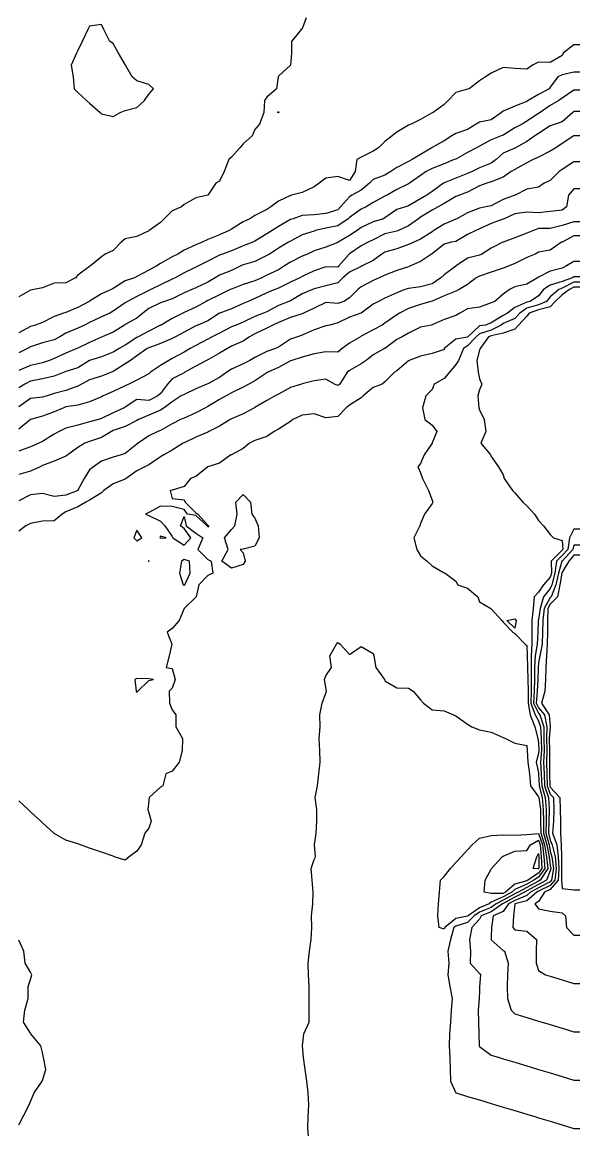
# Model space of a CAD drawing. Header units: metres. Extents: x 2681030 to 2681330, y 1246000 to 1246290.
# Drawn here: x 2681306.39 to 2681330, y 1246029.69 to 1246076.57 of the extents above; entities that cross this region are included whole.
import ezdxf

# ---------------------------------------------------------------- set-up
doc = ezdxf.new("R2010")
doc.units = ezdxf.units.M
doc.layers.add('BASIS_HOEHENLINIEN', color=8, linetype='Continuous')

msp = doc.modelspace()

# ---------------------------------------------------------------- linework, layer by layer
at = {"layer": 'BASIS_HOEHENLINIEN'}
for points in [[(2681318.41, 1246076.75, 437), (2681318.25, 1246076.285, 437), (2681318.206, 1246076.25, 437), (2681317.789, 1246075.75, 437), (2681317.8, 1246075.25, 437), (2681317.751, 1246074.75, 437), (2681317.75, 1246074.749, 437), (2681317.25, 1246074.286, 437), (2681317.224, 1246074.25, 437), (2681317.16, 1246073.75, 437), (2681316.75, 1246073.386, 437), (2681316.649, 1246073.25, 437), (2681316.621, 1246072.75, 437), (2681316.445, 1246072.25, 437), (2681316.25, 1246072.029, 437), (2681316.137, 1246071.75, 437), (2681315.75, 1246071.413, 437), (2681315.612, 1246071.25, 437), (2681315.25, 1246070.848, 437), (2681315.146, 1246070.75, 437), (2681314.939, 1246070.25, 437), (2681314.75, 1246069.831, 437), (2681314.599, 1246069.75, 437), (2681314.258, 1246069.25, 437), (2681314.25, 1246069.244, 437), (2681313.75, 1246069.126, 437), (2681313.25, 1246068.855, 437), (2681313.138, 1246068.75, 437), (2681312.75, 1246068.581, 437), (2681312.408, 1246068.25, 437), (2681312.25, 1246068.091, 437), (2681311.771, 1246067.75, 437), (2681311.75, 1246067.73, 437), (2681311.25, 1246067.491, 437), (2681310.75, 1246067.391, 437), (2681310.58, 1246067.25, 437), (2681310.25, 1246066.904, 437), (2681309.915, 1246066.75, 437), (2681309.75, 1246066.642, 437), (2681309.288, 1246066.25, 437), (2681309.25, 1246066.224, 437), (2681308.75, 1246065.857, 437), (2681308.656, 1246065.75, 437), (2681308.25, 1246065.534, 437), (2681307.75, 1246065.523, 437), (2681307.25, 1246065.32, 437), (2681306.887, 1246065.25, 437), (2681306.75, 1246065.22, 437), (2681306.25, 1246064.949, 437)], [(2681310.25, 1246072.572, 437), (2681310.541, 1246072.75, 437), (2681310.75, 1246072.829, 437), (2681311.25, 1246072.962, 437), (2681311.57, 1246073.25, 437), (2681311.75, 1246073.523, 437), (2681311.95, 1246073.75, 437), (2681311.75, 1246073.929, 437), (2681311.25, 1246074.088, 437), (2681311.047, 1246074.25, 437), (2681310.771, 1246074.75, 437), (2681310.75, 1246074.776, 437), (2681310.477, 1246075.25, 437), (2681310.25, 1246075.662, 437), (2681310.105, 1246075.75, 437), (2681309.849, 1246076.25, 437), (2681309.75, 1246076.464, 437), (2681309.25, 1246076.395, 437), (2681309.18, 1246076.25, 437), (2681308.938, 1246075.75, 437), (2681308.75, 1246075.362, 437), (2681308.696, 1246075.25, 437), (2681308.462, 1246074.75, 437), (2681308.56, 1246074.25, 437), (2681308.601, 1246073.75, 437), (2681308.75, 1246073.588, 437), (2681309.119, 1246073.25, 437), (2681309.25, 1246073.136, 437), (2681309.703, 1246072.75, 437), (2681309.75, 1246072.69, 437), (2681310.25, 1246072.572, 437)], [(2681330, 1246075.606, 436.5), (2681329.75, 1246075.606, 436.5), (2681329.291, 1246075.25, 436.5), (2681329.25, 1246075.153, 436.5), (2681328.75, 1246074.865, 436.5), (2681328.25, 1246074.87, 436.5), (2681327.991, 1246074.75, 436.5), (2681327.75, 1246074.574, 436.5), (2681327.25, 1246074.611, 436.5), (2681326.75, 1246074.652, 436.5), (2681326.25, 1246074.409, 436.5), (2681326.008, 1246074.25, 436.5), (2681325.75, 1246074.077, 436.5), (2681325.317, 1246073.75, 436.5), (2681325.25, 1246073.724, 436.5), (2681324.75, 1246073.585, 436.5), (2681324.423, 1246073.25, 436.5), (2681324.25, 1246073.086, 436.5), (2681323.796, 1246072.75, 436.5), (2681323.75, 1246072.729, 436.5), (2681323.25, 1246072.448, 436.5), (2681322.859, 1246072.25, 436.5), (2681322.75, 1246072.211, 436.5), (2681322.25, 1246071.909, 436.5), (2681322.056, 1246071.75, 436.5), (2681321.75, 1246071.521, 436.5), (2681321.479, 1246071.25, 436.5), (2681321.25, 1246071.108, 436.5), (2681320.75, 1246070.849, 436.5), (2681320.565, 1246070.75, 436.5), (2681320.493, 1246070.25, 436.5), (2681320.25, 1246069.868, 436.5), (2681319.75, 1246070.041, 436.5), (2681319.25, 1246069.962, 436.5), (2681318.962, 1246069.75, 436.5), (2681318.75, 1246069.593, 436.5), (2681318.25, 1246069.356, 436.5), (2681317.797, 1246069.25, 436.5), (2681317.75, 1246069.235, 436.5), (2681317.25, 1246068.993, 436.5), (2681316.914, 1246068.75, 436.5), (2681316.75, 1246068.633, 436.5), (2681316.25, 1246068.384, 436.5), (2681316.038, 1246068.25, 436.5), (2681315.75, 1246068.116, 436.5), (2681315.25, 1246067.803, 436.5), (2681315.158, 1246067.75, 436.5), (2681314.75, 1246067.573, 436.5), (2681314.25, 1246067.363, 436.5), (2681314.016, 1246067.25, 436.5), (2681313.75, 1246067.139, 436.5), (2681313.25, 1246066.921, 436.5), (2681312.98, 1246066.75, 436.5), (2681312.75, 1246066.636, 436.5), (2681312.25, 1246066.347, 436.5), (2681312.098, 1246066.25, 436.5), (2681311.75, 1246066.066, 436.5), (2681311.25, 1246065.797, 436.5), (2681311.147, 1246065.75, 436.5), (2681310.75, 1246065.623, 436.5), (2681310.25, 1246065.289, 436.5), (2681310.167, 1246065.25, 436.5), (2681309.75, 1246065.076, 436.5), (2681309.25, 1246064.758, 436.5), (2681309.236, 1246064.75, 436.5), (2681308.75, 1246064.495, 436.5), (2681308.25, 1246064.285, 436.5), (2681308.148, 1246064.25, 436.5), (2681307.75, 1246064.117, 436.5), (2681307.25, 1246063.861, 436.5), (2681306.953, 1246063.75, 436.5), (2681306.75, 1246063.692, 436.5), (2681306.25, 1246063.421, 436.5)], [(2681330, 1246074.451, 436), (2681329.75, 1246074.451, 436), (2681329.25, 1246074.343, 436), (2681329.066, 1246074.25, 436), (2681328.75, 1246073.811, 436), (2681328.7, 1246073.75, 436), (2681328.25, 1246073.5, 436), (2681327.813, 1246073.25, 436), (2681327.75, 1246073.205, 436), (2681327.25, 1246073.01, 436), (2681326.75, 1246072.797, 436), (2681326.683, 1246072.75, 436), (2681326.25, 1246072.44, 436), (2681325.75, 1246072.331, 436), (2681325.612, 1246072.25, 436), (2681325.25, 1246072.027, 436), (2681324.75, 1246071.857, 436), (2681324.577, 1246071.75, 436), (2681324.25, 1246071.546, 436), (2681323.75, 1246071.256, 436), (2681323.739, 1246071.25, 436), (2681323.25, 1246070.969, 436), (2681322.909, 1246070.75, 436), (2681322.75, 1246070.665, 436), (2681322.25, 1246070.409, 436), (2681322.005, 1246070.25, 436), (2681321.75, 1246070.086, 436), (2681321.25, 1246069.908, 436), (2681321.1, 1246069.75, 436), (2681320.75, 1246069.456, 436), (2681320.343, 1246069.25, 436), (2681320.25, 1246069.181, 436), (2681319.867, 1246068.75, 436), (2681319.75, 1246068.63, 436), (2681319.25, 1246068.47, 436), (2681318.75, 1246068.41, 436), (2681318.25, 1246068.387, 436), (2681317.865, 1246068.25, 436), (2681317.75, 1246068.21, 436), (2681317.25, 1246067.921, 436), (2681316.979, 1246067.75, 436), (2681316.75, 1246067.612, 436), (2681316.25, 1246067.292, 436), (2681316.159, 1246067.25, 436), (2681315.75, 1246067.098, 436), (2681315.25, 1246066.883, 436), (2681314.88, 1246066.75, 436), (2681314.75, 1246066.699, 436), (2681314.25, 1246066.446, 436), (2681313.864, 1246066.25, 436), (2681313.75, 1246066.194, 436), (2681313.25, 1246065.956, 436), (2681312.867, 1246065.75, 436), (2681312.75, 1246065.694, 436), (2681312.25, 1246065.449, 436), (2681311.843, 1246065.25, 436), (2681311.75, 1246065.215, 436), (2681311.25, 1246064.951, 436), (2681310.854, 1246064.75, 436), (2681310.75, 1246064.687, 436), (2681310.25, 1246064.329, 436), (2681310.105, 1246064.25, 436), (2681309.75, 1246064.097, 436), (2681309.25, 1246063.856, 436), (2681309.035, 1246063.75, 436), (2681308.75, 1246063.614, 436), (2681308.25, 1246063.405, 436), (2681307.993, 1246063.25, 436), (2681307.75, 1246063.124, 436), (2681307.25, 1246063, 436), (2681306.75, 1246062.822, 436), (2681306.616, 1246062.75, 436), (2681306.25, 1246062.579, 436)], [(2681330, 1246073.683, 435.5), (2681329.75, 1246073.683, 435.5), (2681329.25, 1246073.35, 435.5), (2681329.111, 1246073.25, 435.5), (2681328.75, 1246073.038, 435.5), (2681328.322, 1246072.75, 435.5), (2681328.25, 1246072.702, 435.5), (2681327.75, 1246072.377, 435.5), (2681327.564, 1246072.25, 435.5), (2681327.25, 1246072.096, 435.5), (2681326.75, 1246071.786, 435.5), (2681326.664, 1246071.75, 435.5), (2681326.25, 1246071.587, 435.5), (2681325.75, 1246071.315, 435.5), (2681325.628, 1246071.25, 435.5), (2681325.25, 1246071.046, 435.5), (2681324.75, 1246070.772, 435.5), (2681324.686, 1246070.75, 435.5), (2681324.25, 1246070.574, 435.5), (2681323.75, 1246070.379, 435.5), (2681323.494, 1246070.25, 435.5), (2681323.25, 1246070.072, 435.5), (2681322.785, 1246069.75, 435.5), (2681322.75, 1246069.728, 435.5), (2681322.25, 1246069.483, 435.5), (2681321.84, 1246069.25, 435.5), (2681321.75, 1246069.204, 435.5), (2681321.25, 1246068.938, 435.5), (2681320.951, 1246068.75, 435.5), (2681320.75, 1246068.649, 435.5), (2681320.25, 1246068.304, 435.5), (2681320.197, 1246068.25, 435.5), (2681319.75, 1246067.951, 435.5), (2681319.25, 1246067.851, 435.5), (2681318.807, 1246067.75, 435.5), (2681318.75, 1246067.728, 435.5), (2681318.25, 1246067.568, 435.5), (2681317.75, 1246067.292, 435.5), (2681317.674, 1246067.25, 435.5), (2681317.25, 1246067.003, 435.5), (2681316.861, 1246066.75, 435.5), (2681316.75, 1246066.69, 435.5), (2681316.25, 1246066.433, 435.5), (2681315.75, 1246066.301, 435.5), (2681315.646, 1246066.25, 435.5), (2681315.25, 1246066.053, 435.5), (2681314.75, 1246065.854, 435.5), (2681314.561, 1246065.75, 435.5), (2681314.25, 1246065.557, 435.5), (2681313.75, 1246065.325, 435.5), (2681313.579, 1246065.25, 435.5), (2681313.25, 1246065.112, 435.5), (2681312.75, 1246064.856, 435.5), (2681312.424, 1246064.75, 435.5), (2681312.25, 1246064.695, 435.5), (2681311.75, 1246064.45, 435.5), (2681311.504, 1246064.25, 435.5), (2681311.25, 1246064.046, 435.5), (2681310.75, 1246063.77, 435.5), (2681310.722, 1246063.75, 435.5), (2681310.25, 1246063.441, 435.5), (2681309.788, 1246063.25, 435.5), (2681309.75, 1246063.233, 435.5), (2681309.25, 1246063.004, 435.5), (2681308.75, 1246062.769, 435.5), (2681308.706, 1246062.75, 435.5), (2681308.25, 1246062.564, 435.5), (2681307.75, 1246062.338, 435.5), (2681307.549, 1246062.25, 435.5), (2681307.25, 1246062.148, 435.5), (2681306.75, 1246062.042, 435.5), (2681306.25, 1246061.83, 435.5)], [(2681330, 1246072.785, 435), (2681329.75, 1246072.785, 435), (2681329.704, 1246072.75, 435), (2681329.25, 1246072.351, 435), (2681328.949, 1246072.25, 435), (2681328.75, 1246072.174, 435), (2681328.25, 1246071.86, 435), (2681328.096, 1246071.75, 435), (2681327.75, 1246071.51, 435), (2681327.276, 1246071.25, 435), (2681327.25, 1246071.234, 435), (2681326.75, 1246071.028, 435), (2681326.452, 1246070.75, 435), (2681326.25, 1246070.6, 435), (2681325.75, 1246070.402, 435), (2681325.436, 1246070.25, 435), (2681325.25, 1246070.16, 435), (2681324.75, 1246069.959, 435), (2681324.25, 1246069.761, 435), (2681324.233, 1246069.75, 435), (2681323.75, 1246069.402, 435), (2681323.524, 1246069.25, 435), (2681323.25, 1246069.096, 435), (2681322.75, 1246068.788, 435), (2681322.627, 1246068.75, 435), (2681322.25, 1246068.642, 435), (2681321.75, 1246068.283, 435), (2681321.685, 1246068.25, 435), (2681321.25, 1246068.11, 435), (2681320.75, 1246067.88, 435), (2681320.579, 1246067.75, 435), (2681320.25, 1246067.537, 435), (2681319.767, 1246067.25, 435), (2681319.75, 1246067.236, 435), (2681319.25, 1246067.048, 435), (2681318.75, 1246066.883, 435), (2681318.472, 1246066.75, 435), (2681318.25, 1246066.667, 435), (2681317.75, 1246066.411, 435), (2681317.499, 1246066.25, 435), (2681317.25, 1246066.088, 435), (2681316.75, 1246065.86, 435), (2681316.533, 1246065.75, 435), (2681316.25, 1246065.624, 435), (2681315.75, 1246065.458, 435), (2681315.25, 1246065.273, 435), (2681315.203, 1246065.25, 435), (2681314.75, 1246065.031, 435), (2681314.25, 1246064.782, 435), (2681314.186, 1246064.75, 435), (2681313.75, 1246064.511, 435), (2681313.25, 1246064.279, 435), (2681313.189, 1246064.25, 435), (2681312.75, 1246064.023, 435), (2681312.28, 1246063.75, 435), (2681312.25, 1246063.737, 435), (2681311.75, 1246063.487, 435), (2681311.305, 1246063.25, 435), (2681311.25, 1246063.226, 435), (2681310.75, 1246062.897, 435), (2681310.507, 1246062.75, 435), (2681310.25, 1246062.595, 435), (2681309.75, 1246062.409, 435), (2681309.25, 1246062.251, 435), (2681309.248, 1246062.25, 435), (2681308.75, 1246061.942, 435), (2681308.25, 1246061.786, 435), (2681308.173, 1246061.75, 435), (2681307.75, 1246061.582, 435), (2681307.25, 1246061.47, 435), (2681306.75, 1246061.37, 435), (2681306.508, 1246061.25, 435), (2681306.25, 1246061.092, 435)], [(2681317.259, 1246072.75, 437), (2681317.25, 1246072.735, 437), (2681317.202, 1246072.75, 437), (2681317.25, 1246072.785, 437), (2681317.259, 1246072.75, 437)], [(2681330, 1246071.755, 434.5), (2681329.75, 1246071.755, 434.5), (2681329.742, 1246071.75, 434.5), (2681329.25, 1246071.438, 434.5), (2681328.977, 1246071.25, 434.5), (2681328.75, 1246071.108, 434.5), (2681328.25, 1246070.857, 434.5), (2681328.022, 1246070.75, 434.5), (2681327.75, 1246070.609, 434.5), (2681327.25, 1246070.331, 434.5), (2681327.096, 1246070.25, 434.5), (2681326.75, 1246070.012, 434.5), (2681326.25, 1246069.81, 434.5), (2681326.063, 1246069.75, 434.5), (2681325.75, 1246069.643, 434.5), (2681325.25, 1246069.377, 434.5), (2681324.908, 1246069.25, 434.5), (2681324.75, 1246069.186, 434.5), (2681324.25, 1246068.892, 434.5), (2681324.002, 1246068.75, 434.5), (2681323.75, 1246068.612, 434.5), (2681323.25, 1246068.315, 434.5), (2681323.171, 1246068.25, 434.5), (2681322.75, 1246067.945, 434.5), (2681322.317, 1246067.75, 434.5), (2681322.25, 1246067.721, 434.5), (2681321.75, 1246067.604, 434.5), (2681321.25, 1246067.358, 434.5), (2681321.046, 1246067.25, 434.5), (2681320.75, 1246067.101, 434.5), (2681320.25, 1246066.76, 434.5), (2681320.239, 1246066.75, 434.5), (2681319.802, 1246066.25, 434.5), (2681319.75, 1246066.205, 434.5), (2681319.25, 1246066.218, 434.5), (2681318.75, 1246066.045, 434.5), (2681318.25, 1246065.808, 434.5), (2681318.147, 1246065.75, 434.5), (2681317.75, 1246065.561, 434.5), (2681317.25, 1246065.313, 434.5), (2681317.09, 1246065.25, 434.5), (2681316.75, 1246065.108, 434.5), (2681316.25, 1246064.869, 434.5), (2681315.96, 1246064.75, 434.5), (2681315.75, 1246064.665, 434.5), (2681315.25, 1246064.434, 434.5), (2681314.763, 1246064.25, 434.5), (2681314.75, 1246064.245, 434.5), (2681314.25, 1246063.933, 434.5), (2681313.835, 1246063.75, 434.5), (2681313.75, 1246063.717, 434.5), (2681313.25, 1246063.449, 434.5), (2681312.888, 1246063.25, 434.5), (2681312.75, 1246063.177, 434.5), (2681312.25, 1246062.97, 434.5), (2681311.75, 1246062.78, 434.5), (2681311.682, 1246062.75, 434.5), (2681311.25, 1246062.444, 434.5), (2681310.977, 1246062.25, 434.5), (2681310.75, 1246062.102, 434.5), (2681310.25, 1246061.781, 434.5), (2681310.174, 1246061.75, 434.5), (2681309.75, 1246061.586, 434.5), (2681309.25, 1246061.427, 434.5), (2681308.91, 1246061.25, 434.5), (2681308.75, 1246061.155, 434.5), (2681308.25, 1246060.972, 434.5), (2681307.75, 1246060.846, 434.5), (2681307.46, 1246060.75, 434.5), (2681307.25, 1246060.693, 434.5), (2681306.75, 1246060.641, 434.5), (2681306.25, 1246060.281, 434.5)], [(2681330, 1246070.66, 434), (2681329.75, 1246070.66, 434), (2681329.25, 1246070.329, 434), (2681329.131, 1246070.25, 434), (2681328.75, 1246069.867, 434), (2681328.484, 1246069.75, 434), (2681328.25, 1246069.578, 434), (2681327.75, 1246069.503, 434), (2681327.256, 1246069.25, 434), (2681327.25, 1246069.248, 434), (2681326.75, 1246069.062, 434), (2681326.25, 1246068.794, 434), (2681326.027, 1246068.75, 434), (2681325.75, 1246068.691, 434), (2681325.25, 1246068.499, 434), (2681324.791, 1246068.25, 434), (2681324.75, 1246068.227, 434), (2681324.25, 1246068.018, 434), (2681323.822, 1246067.75, 434), (2681323.75, 1246067.692, 434), (2681323.25, 1246067.376, 434), (2681322.975, 1246067.25, 434), (2681322.75, 1246067.159, 434), (2681322.25, 1246066.973, 434), (2681321.75, 1246066.828, 434), (2681321.618, 1246066.75, 434), (2681321.25, 1246066.487, 434), (2681320.791, 1246066.25, 434), (2681320.75, 1246066.23, 434), (2681320.25, 1246065.986, 434), (2681319.965, 1246065.75, 434), (2681319.75, 1246065.534, 434), (2681319.25, 1246065.406, 434), (2681318.75, 1246065.275, 434), (2681318.683, 1246065.25, 434), (2681318.25, 1246065.063, 434), (2681317.75, 1246064.778, 434), (2681317.682, 1246064.75, 434), (2681317.25, 1246064.574, 434), (2681316.75, 1246064.311, 434), (2681316.61, 1246064.25, 434), (2681316.25, 1246064.105, 434), (2681315.75, 1246063.877, 434), (2681315.459, 1246063.75, 434), (2681315.25, 1246063.668, 434), (2681314.75, 1246063.408, 434), (2681314.441, 1246063.25, 434), (2681314.25, 1246063.15, 434), (2681313.75, 1246062.886, 434), (2681313.51, 1246062.75, 434), (2681313.25, 1246062.602, 434), (2681312.75, 1246062.334, 434), (2681312.606, 1246062.25, 434), (2681312.25, 1246062.031, 434), (2681311.821, 1246061.75, 434), (2681311.75, 1246061.684, 434), (2681311.25, 1246061.412, 434), (2681310.915, 1246061.25, 434), (2681310.75, 1246061.171, 434), (2681310.25, 1246060.94, 434), (2681309.829, 1246060.75, 434), (2681309.75, 1246060.714, 434), (2681309.25, 1246060.504, 434), (2681308.75, 1246060.364, 434), (2681308.25, 1246060.282, 434), (2681308.161, 1246060.25, 434), (2681307.75, 1246060.079, 434), (2681307.25, 1246059.899, 434), (2681306.752, 1246059.75, 434), (2681306.75, 1246059.749, 434), (2681306.25, 1246059.339, 434)], [(2681330, 1246069.507, 433.5), (2681329.75, 1246069.507, 433.5), (2681329.513, 1246069.25, 433.5), (2681329.43, 1246068.75, 433.5), (2681329.25, 1246068.606, 433.5), (2681328.75, 1246068.547, 433.5), (2681328.25, 1246068.5, 433.5), (2681327.75, 1246068.525, 433.5), (2681327.25, 1246068.452, 433.5), (2681326.802, 1246068.25, 433.5), (2681326.75, 1246068.223, 433.5), (2681326.25, 1246068.046, 433.5), (2681325.75, 1246067.827, 433.5), (2681325.592, 1246067.75, 433.5), (2681325.25, 1246067.575, 433.5), (2681324.75, 1246067.284, 433.5), (2681324.572, 1246067.25, 433.5), (2681324.25, 1246067.166, 433.5), (2681323.75, 1246066.762, 433.5), (2681323.726, 1246066.75, 433.5), (2681323.25, 1246066.436, 433.5), (2681322.828, 1246066.25, 433.5), (2681322.75, 1246066.219, 433.5), (2681322.25, 1246066.063, 433.5), (2681321.75, 1246065.859, 433.5), (2681321.506, 1246065.75, 433.5), (2681321.25, 1246065.637, 433.5), (2681320.75, 1246065.369, 433.5), (2681320.598, 1246065.25, 433.5), (2681320.25, 1246064.9, 433.5), (2681320.012, 1246064.75, 433.5), (2681319.75, 1246064.663, 433.5), (2681319.25, 1246064.702, 433.5), (2681318.75, 1246064.465, 433.5), (2681318.303, 1246064.25, 433.5), (2681318.25, 1246064.227, 433.5), (2681317.75, 1246064.061, 433.5), (2681317.25, 1246063.855, 433.5), (2681317.01, 1246063.75, 433.5), (2681316.75, 1246063.615, 433.5), (2681316.25, 1246063.373, 433.5), (2681316.017, 1246063.25, 433.5), (2681315.75, 1246063.065, 433.5), (2681315.25, 1246062.852, 433.5), (2681315.084, 1246062.75, 433.5), (2681314.75, 1246062.557, 433.5), (2681314.25, 1246062.279, 433.5), (2681314.203, 1246062.25, 433.5), (2681313.75, 1246062.015, 433.5), (2681313.282, 1246061.75, 433.5), (2681313.25, 1246061.725, 433.5), (2681312.75, 1246061.471, 433.5), (2681312.543, 1246061.25, 433.5), (2681312.25, 1246060.858, 433.5), (2681312.131, 1246060.75, 433.5), (2681311.75, 1246060.557, 433.5), (2681311.25, 1246060.602, 433.5), (2681310.75, 1246060.271, 433.5), (2681310.709, 1246060.25, 433.5), (2681310.25, 1246060.034, 433.5), (2681309.75, 1246059.788, 433.5), (2681309.624, 1246059.75, 433.5), (2681309.25, 1246059.65, 433.5), (2681308.75, 1246059.512, 433.5), (2681308.25, 1246059.379, 433.5), (2681307.968, 1246059.25, 433.5), (2681307.75, 1246059.124, 433.5), (2681307.25, 1246058.824, 433.5), (2681307.106, 1246058.75, 433.5), (2681306.75, 1246058.599, 433.5), (2681306.25, 1246058.406, 433.5)], [(2681330, 1246068.122, 433), (2681329.75, 1246068.122, 433), (2681329.25, 1246067.967, 433), (2681328.75, 1246067.834, 433), (2681328.25, 1246067.828, 433), (2681328.038, 1246067.75, 433), (2681327.75, 1246067.631, 433), (2681327.25, 1246067.442, 433), (2681326.75, 1246067.255, 433), (2681326.742, 1246067.25, 433), (2681326.25, 1246067.002, 433), (2681325.851, 1246066.75, 433), (2681325.75, 1246066.7, 433), (2681325.25, 1246066.572, 433), (2681324.761, 1246066.25, 433), (2681324.75, 1246066.244, 433), (2681324.25, 1246065.878, 433), (2681324.109, 1246065.75, 433), (2681323.75, 1246065.495, 433), (2681323.25, 1246065.372, 433), (2681322.75, 1246065.301, 433), (2681322.599, 1246065.25, 433), (2681322.25, 1246065.114, 433), (2681321.75, 1246064.887, 433), (2681321.475, 1246064.75, 433), (2681321.25, 1246064.626, 433), (2681320.75, 1246064.256, 433), (2681320.731, 1246064.25, 433), (2681320.25, 1246064.086, 433), (2681319.75, 1246063.839, 433), (2681319.418, 1246063.75, 433), (2681319.25, 1246063.71, 433), (2681318.75, 1246063.544, 433), (2681318.25, 1246063.316, 433), (2681318.056, 1246063.25, 433), (2681317.75, 1246063.144, 433), (2681317.25, 1246062.815, 433), (2681317.119, 1246062.75, 433), (2681316.75, 1246062.634, 433), (2681316.25, 1246062.376, 433), (2681316.027, 1246062.25, 433), (2681315.75, 1246062.103, 433), (2681315.25, 1246061.888, 433), (2681315.061, 1246061.75, 433), (2681314.75, 1246061.526, 433), (2681314.25, 1246061.266, 433), (2681314.216, 1246061.25, 433), (2681313.75, 1246061.045, 433), (2681313.25, 1246060.814, 433), (2681313.119, 1246060.75, 433), (2681312.75, 1246060.501, 433), (2681312.412, 1246060.25, 433), (2681312.25, 1246060.151, 433), (2681311.75, 1246059.93, 433), (2681311.32, 1246059.75, 433), (2681311.25, 1246059.716, 433), (2681310.75, 1246059.459, 433), (2681310.25, 1246059.286, 433), (2681310.175, 1246059.25, 433), (2681309.75, 1246058.987, 433), (2681309.25, 1246058.822, 433), (2681309.045, 1246058.75, 433), (2681308.75, 1246058.568, 433), (2681308.332, 1246058.25, 433), (2681308.25, 1246058.193, 433), (2681307.75, 1246057.981, 433), (2681307.25, 1246057.798, 433), (2681307.154, 1246057.75, 433), (2681306.75, 1246057.564, 433), (2681306.25, 1246057.426, 433)], [(2681330, 1246067.531, 432.5), (2681329.75, 1246067.531, 432.5), (2681329.25, 1246067.262, 432.5), (2681329.227, 1246067.25, 432.5), (2681328.75, 1246066.913, 432.5), (2681328.25, 1246066.83, 432.5), (2681328.105, 1246066.75, 432.5), (2681327.75, 1246066.605, 432.5), (2681327.25, 1246066.358, 432.5), (2681327.007, 1246066.25, 432.5), (2681326.75, 1246066.154, 432.5), (2681326.25, 1246065.983, 432.5), (2681325.75, 1246065.821, 432.5), (2681325.616, 1246065.75, 432.5), (2681325.25, 1246065.47, 432.5), (2681324.897, 1246065.25, 432.5), (2681324.75, 1246065.179, 432.5), (2681324.25, 1246064.984, 432.5), (2681323.75, 1246064.764, 432.5), (2681323.697, 1246064.75, 432.5), (2681323.25, 1246064.611, 432.5), (2681322.75, 1246064.444, 432.5), (2681322.365, 1246064.25, 432.5), (2681322.25, 1246064.179, 432.5), (2681321.75, 1246063.822, 432.5), (2681321.631, 1246063.75, 432.5), (2681321.25, 1246063.547, 432.5), (2681320.75, 1246063.279, 432.5), (2681320.714, 1246063.25, 432.5), (2681320.25, 1246062.986, 432.5), (2681319.935, 1246062.75, 432.5), (2681319.75, 1246062.6, 432.5), (2681319.25, 1246062.613, 432.5), (2681318.75, 1246062.531, 432.5), (2681318.25, 1246062.391, 432.5), (2681317.815, 1246062.25, 432.5), (2681317.75, 1246062.228, 432.5), (2681317.25, 1246061.955, 432.5), (2681316.791, 1246061.75, 432.5), (2681316.75, 1246061.721, 432.5), (2681316.25, 1246061.386, 432.5), (2681315.99, 1246061.25, 432.5), (2681315.75, 1246061.116, 432.5), (2681315.25, 1246060.873, 432.5), (2681315.036, 1246060.75, 432.5), (2681314.75, 1246060.6, 432.5), (2681314.25, 1246060.303, 432.5), (2681314.154, 1246060.25, 432.5), (2681313.75, 1246060.039, 432.5), (2681313.25, 1246059.814, 432.5), (2681313.103, 1246059.75, 432.5), (2681312.75, 1246059.571, 432.5), (2681312.25, 1246059.292, 432.5), (2681312.144, 1246059.25, 432.5), (2681311.75, 1246059.058, 432.5), (2681311.307, 1246058.75, 432.5), (2681311.25, 1246058.711, 432.5), (2681310.75, 1246058.316, 432.5), (2681310.584, 1246058.25, 432.5), (2681310.25, 1246058.151, 432.5), (2681309.75, 1246057.988, 432.5), (2681309.417, 1246057.75, 432.5), (2681309.25, 1246057.619, 432.5), (2681309.026, 1246057.25, 432.5), (2681308.75, 1246056.756, 432.5), (2681308.745, 1246056.75, 432.5), (2681308.25, 1246056.55, 432.5), (2681307.75, 1246056.497, 432.5), (2681307.25, 1246056.624, 432.5), (2681306.75, 1246056.569, 432.5), (2681306.25, 1246056.315, 432.5)], [(2681330, 1246066.434, 432), (2681329.75, 1246066.434, 432), (2681329.436, 1246066.25, 432), (2681329.25, 1246066.155, 432), (2681328.75, 1246066.026, 432), (2681328.25, 1246065.777, 432), (2681328.202, 1246065.75, 432), (2681327.75, 1246065.477, 432), (2681327.25, 1246065.359, 432), (2681327.018, 1246065.25, 432), (2681326.75, 1246065.062, 432), (2681326.398, 1246064.75, 432), (2681326.25, 1246064.683, 432), (2681325.75, 1246064.507, 432), (2681325.25, 1246064.44, 432), (2681324.924, 1246064.25, 432), (2681324.75, 1246064.148, 432), (2681324.25, 1246063.982, 432), (2681323.75, 1246063.756, 432), (2681323.717, 1246063.75, 432), (2681323.25, 1246063.66, 432), (2681322.75, 1246063.405, 432), (2681322.479, 1246063.25, 432), (2681322.25, 1246063.132, 432), (2681321.75, 1246062.762, 432), (2681321.726, 1246062.75, 432), (2681321.25, 1246062.481, 432), (2681320.952, 1246062.25, 432), (2681320.75, 1246062.105, 432), (2681320.25, 1246061.829, 432), (2681320.146, 1246061.75, 432), (2681319.841, 1246061.25, 432), (2681319.75, 1246061.191, 432), (2681319.615, 1246061.25, 432), (2681319.25, 1246061.465, 432), (2681318.75, 1246061.382, 432), (2681318.25, 1246061.258, 432), (2681318.224, 1246061.25, 432), (2681317.75, 1246061.103, 432), (2681317.25, 1246060.829, 432), (2681317.108, 1246060.75, 432), (2681316.75, 1246060.556, 432), (2681316.25, 1246060.264, 432), (2681316.225, 1246060.25, 432), (2681315.75, 1246059.987, 432), (2681315.25, 1246059.781, 432), (2681315.195, 1246059.75, 432), (2681314.75, 1246059.464, 432), (2681314.301, 1246059.25, 432), (2681314.25, 1246059.222, 432), (2681313.75, 1246059.006, 432), (2681313.25, 1246058.768, 432), (2681313.215, 1246058.75, 432), (2681312.75, 1246058.454, 432), (2681312.393, 1246058.25, 432), (2681312.25, 1246058.167, 432), (2681311.75, 1246057.828, 432), (2681311.588, 1246057.75, 432), (2681311.25, 1246057.584, 432), (2681310.791, 1246057.25, 432), (2681310.75, 1246057.226, 432), (2681310.25, 1246057.025, 432), (2681309.849, 1246056.75, 432), (2681309.75, 1246056.648, 432), (2681309.25, 1246056.338, 432), (2681309.085, 1246056.25, 432), (2681308.75, 1246056.06, 432), (2681308.25, 1246055.842, 432), (2681308.085, 1246055.75, 432), (2681307.75, 1246055.458, 432), (2681307.25, 1246055.452, 432), (2681306.75, 1246055.348, 432), (2681306.551, 1246055.25, 432), (2681306.25, 1246055.02, 432)], [(2681330, 1246065.792, 431.5), (2681329.75, 1246065.792, 431.5), (2681329.69, 1246065.75, 431.5), (2681329.25, 1246065.594, 431.5), (2681328.75, 1246065.44, 431.5), (2681328.464, 1246065.25, 431.5), (2681328.25, 1246064.989, 431.5), (2681327.903, 1246064.75, 431.5), (2681327.75, 1246064.714, 431.5), (2681327.25, 1246064.494, 431.5), (2681326.943, 1246064.25, 431.5), (2681326.75, 1246064.158, 431.5), (2681326.25, 1246063.84, 431.5), (2681326.005, 1246063.75, 431.5), (2681325.75, 1246063.716, 431.5), (2681325.263, 1246063.25, 431.5), (2681325.25, 1246063.236, 431.5), (2681324.75, 1246063.158, 431.5), (2681324.263, 1246062.75, 431.5), (2681324.25, 1246062.717, 431.5), (2681323.75, 1246062.544, 431.5), (2681323.25, 1246062.431, 431.5), (2681322.777, 1246062.25, 431.5), (2681322.75, 1246062.234, 431.5), (2681322.25, 1246061.808, 431.5), (2681322.15, 1246061.75, 431.5), (2681321.75, 1246061.345, 431.5), (2681321.632, 1246061.25, 431.5), (2681321.25, 1246061.104, 431.5), (2681320.825, 1246060.75, 431.5), (2681320.75, 1246060.674, 431.5), (2681320.25, 1246060.352, 431.5), (2681320.107, 1246060.25, 431.5), (2681319.75, 1246059.884, 431.5), (2681319.25, 1246059.825, 431.5), (2681318.75, 1246059.997, 431.5), (2681318.25, 1246059.937, 431.5), (2681317.855, 1246059.75, 431.5), (2681317.75, 1246059.667, 431.5), (2681317.25, 1246059.342, 431.5), (2681317.06, 1246059.25, 431.5), (2681316.75, 1246059.028, 431.5), (2681316.25, 1246058.858, 431.5), (2681316.022, 1246058.75, 431.5), (2681315.75, 1246058.518, 431.5), (2681315.25, 1246058.263, 431.5), (2681315.231, 1246058.25, 431.5), (2681314.75, 1246057.908, 431.5), (2681314.25, 1246057.751, 431.5), (2681314.249, 1246057.75, 431.5), (2681313.75, 1246057.338, 431.5), (2681313.518, 1246057.25, 431.5), (2681313.25, 1246056.912, 431.5), (2681312.75, 1246056.764, 431.5), (2681312.659, 1246056.75, 431.5), (2681312.75, 1246056.411, 431.5), (2681313.25, 1246056.351, 431.5), (2681313.288, 1246056.25, 431.5), (2681313.75, 1246055.803, 431.5), (2681313.831, 1246055.75, 431.5), (2681314.25, 1246055.285, 431.5), (2681314.3, 1246055.25, 431.5), (2681314.25, 1246055.196, 431.5), (2681314.225, 1246055.25, 431.5), (2681313.75, 1246055.69, 431.5), (2681313.394, 1246055.75, 431.5), (2681313.25, 1246055.937, 431.5), (2681312.75, 1246056.075, 431.5), (2681312.25, 1246056.085, 431.5), (2681311.75, 1246055.82, 431.5), (2681311.622, 1246055.75, 431.5), (2681311.75, 1246055.687, 431.5), (2681312.25, 1246055.454, 431.5), (2681312.435, 1246055.25, 431.5), (2681312.75, 1246054.796, 431.5), (2681312.778, 1246054.75, 431.5), (2681313.25, 1246054.44, 431.5), (2681313.533, 1246054.75, 431.5), (2681313.25, 1246055.144, 431.5), (2681313.09, 1246055.25, 431.5), (2681313.25, 1246055.652, 431.5), (2681313.342, 1246055.25, 431.5), (2681313.75, 1246054.945, 431.5), (2681314.045, 1246054.75, 431.5), (2681313.828, 1246054.25, 431.5), (2681314.25, 1246053.83, 431.5), (2681314.396, 1246053.75, 431.5), (2681314.463, 1246053.25, 431.5), (2681314.25, 1246053.144, 431.5), (2681313.877, 1246052.75, 431.5), (2681313.761, 1246052.25, 431.5), (2681313.75, 1246052.237, 431.5), (2681313.25, 1246051.75, 431.5), (2681313.25, 1246051.75, 431.5), (2681313.044, 1246051.25, 431.5), (2681312.75, 1246050.906, 431.5), (2681312.534, 1246050.75, 431.5), (2681312.733, 1246050.25, 431.5), (2681312.618, 1246049.75, 431.5), (2681312.49, 1246049.25, 431.5), (2681312.75, 1246049.207, 431.5), (2681312.876, 1246048.75, 431.5), (2681312.75, 1246048.387, 431.5), (2681312.623, 1246048.25, 431.5), (2681312.627, 1246047.75, 431.5), (2681312.75, 1246047.463, 431.5), (2681312.895, 1246047.25, 431.5), (2681312.896, 1246046.75, 431.5), (2681313.179, 1246046.25, 431.5), (2681313.167, 1246045.75, 431.5), (2681313.045, 1246045.25, 431.5), (2681312.75, 1246044.87, 431.5), (2681312.472, 1246044.75, 431.5), (2681312.354, 1246044.25, 431.5), (2681312.25, 1246044.189, 431.5), (2681311.77, 1246043.75, 431.5), (2681311.75, 1246043.628, 431.5), (2681311.718, 1246043.25, 431.5), (2681311.75, 1246043.109, 431.5), (2681311.854, 1246042.75, 431.5), (2681311.75, 1246042.463, 431.5), (2681311.587, 1246042.25, 431.5), (2681311.427, 1246041.75, 431.5), (2681311.25, 1246041.478, 431.5), (2681310.927, 1246041.25, 431.5), (2681310.75, 1246041.097, 431.5), (2681310.309, 1246041.25, 431.5), (2681310.25, 1246041.271, 431.5), (2681309.75, 1246041.443, 431.5), (2681309.25, 1246041.615, 431.5), (2681308.859, 1246041.75, 431.5), (2681308.75, 1246041.788, 431.5), (2681308.25, 1246041.953, 431.5), (2681307.75, 1246042.231, 431.5), (2681307.731, 1246042.25, 431.5), (2681307.25, 1246042.689, 431.5), (2681307.187, 1246042.75, 431.5), (2681306.75, 1246043.151, 431.5), (2681306.642, 1246043.25, 431.5), (2681306.25, 1246043.609, 431.5)], [(2681330, 1246065.559, 431), (2681329.75, 1246065.559, 431), (2681329.25, 1246065.312, 431), (2681329.105, 1246065.25, 431), (2681328.75, 1246064.944, 431), (2681328.584, 1246064.75, 431), (2681328.25, 1246064.604, 431), (2681327.75, 1246064.459, 431), (2681327.458, 1246064.25, 431), (2681327.25, 1246064.031, 431), (2681326.75, 1246063.807, 431), (2681326.674, 1246063.75, 431), (2681326.25, 1246063.534, 431), (2681325.75, 1246063.38, 431), (2681325.614, 1246063.25, 431), (2681325.25, 1246062.875, 431), (2681325.072, 1246062.75, 431), (2681324.867, 1246062.25, 431), (2681324.75, 1246062.073, 431), (2681324.477, 1246061.75, 431), (2681324.25, 1246061.491, 431), (2681323.839, 1246061.25, 431), (2681323.75, 1246061.027, 431), (2681323.484, 1246060.75, 431), (2681323.333, 1246060.25, 431), (2681323.432, 1246059.75, 431), (2681323.75, 1246059.508, 431), (2681323.943, 1246059.25, 431), (2681323.75, 1246058.766, 431), (2681323.742, 1246058.75, 431), (2681323.405, 1246058.25, 431), (2681323.25, 1246057.889, 431), (2681323.137, 1246057.75, 431), (2681323.25, 1246057.496, 431), (2681323.346, 1246057.25, 431), (2681323.594, 1246056.75, 431), (2681323.75, 1246056.344, 431), (2681323.772, 1246056.25, 431), (2681323.75, 1246056.19, 431), (2681323.421, 1246055.75, 431), (2681323.25, 1246055.343, 431), (2681323.228, 1246055.25, 431), (2681322.974, 1246054.75, 431), (2681323.098, 1246054.25, 431), (2681323.25, 1246053.976, 431), (2681323.544, 1246053.75, 431), (2681323.75, 1246053.559, 431), (2681324.25, 1246053.261, 431), (2681324.303, 1246053.25, 431), (2681324.75, 1246052.91, 431), (2681324.837, 1246052.75, 431), (2681325.25, 1246052.609, 431), (2681325.678, 1246052.25, 431), (2681325.75, 1246052.03, 431), (2681326.229, 1246051.75, 431), (2681326.25, 1246051.743, 431), (2681326.699, 1246051.25, 431), (2681326.75, 1246051.17, 431), (2681327.164, 1246050.75, 431), (2681327.25, 1246050.69, 431), (2681327.68, 1246050.25, 431), (2681327.75, 1246050.185, 431), (2681327.767, 1246049.75, 431), (2681327.784, 1246049.25, 431), (2681327.792, 1246048.75, 431), (2681327.806, 1246048.25, 431), (2681327.811, 1246047.75, 431), (2681327.891, 1246047.25, 431), (2681328.098, 1246046.75, 431), (2681328.216, 1246046.25, 431), (2681328.25, 1246046.047, 431), (2681328.261, 1246045.75, 431), (2681328.25, 1246045.61, 431), (2681328.158, 1246045.25, 431), (2681328.25, 1246044.805, 431), (2681328.254, 1246044.75, 431), (2681328.273, 1246044.25, 431), (2681328.398, 1246043.75, 431), (2681328.451, 1246043.25, 431), (2681328.455, 1246042.75, 431), (2681328.458, 1246042.25, 431), (2681328.603, 1246041.75, 431), (2681328.695, 1246041.25, 431), (2681328.75, 1246040.874, 431), (2681328.769, 1246040.75, 431), (2681328.75, 1246040.647, 431), (2681328.583, 1246040.25, 431), (2681328.25, 1246040.071, 431), (2681327.75, 1246039.802, 431), (2681327.653, 1246039.75, 431), (2681327.25, 1246039.533, 431), (2681326.75, 1246039.264, 431), (2681326.724, 1246039.25, 431), (2681326.25, 1246038.915, 431), (2681325.829, 1246038.75, 431), (2681325.75, 1246038.6, 431), (2681325.435, 1246038.25, 431), (2681325.326, 1246037.75, 431), (2681325.369, 1246037.25, 431), (2681325.357, 1246036.75, 431), (2681325.75, 1246036.305, 431), (2681325.798, 1246036.25, 431), (2681325.759, 1246035.75, 431), (2681325.75, 1246035.591, 431), (2681325.732, 1246035.25, 431), (2681325.696, 1246034.75, 431), (2681325.706, 1246034.25, 431), (2681325.723, 1246033.75, 431), (2681325.741, 1246033.25, 431), (2681325.75, 1246033.222, 431), (2681326.25, 1246032.85, 431), (2681326.583, 1246032.75, 431), (2681326.75, 1246032.7, 431), (2681327.25, 1246032.549, 431), (2681327.75, 1246032.399, 431), (2681328.246, 1246032.25, 431), (2681328.25, 1246032.249, 431), (2681328.75, 1246032.098, 431), (2681329.25, 1246031.948, 431), (2681329.75, 1246031.798, 431), (2681330, 1246031.798, 431)], [(2681330, 1246065.353, 430.5), (2681329.75, 1246065.353, 430.5), (2681329.555, 1246065.25, 430.5), (2681329.25, 1246065.021, 430.5), (2681328.958, 1246064.75, 430.5), (2681328.75, 1246064.519, 430.5), (2681328.25, 1246064.39, 430.5), (2681327.857, 1246064.25, 430.5), (2681327.75, 1246064.128, 430.5), (2681327.404, 1246063.75, 430.5), (2681327.25, 1246063.572, 430.5), (2681326.75, 1246063.411, 430.5), (2681326.25, 1246063.295, 430.5), (2681326.133, 1246063.25, 430.5), (2681325.784, 1246062.75, 430.5), (2681325.75, 1246062.69, 430.5), (2681325.638, 1246062.25, 430.5), (2681325.695, 1246061.75, 430.5), (2681325.75, 1246061.468, 430.5), (2681325.856, 1246061.25, 430.5), (2681325.75, 1246061.004, 430.5), (2681325.678, 1246060.75, 430.5), (2681325.718, 1246060.25, 430.5), (2681325.75, 1246060.156, 430.5), (2681325.947, 1246059.75, 430.5), (2681326.014, 1246059.25, 430.5), (2681325.811, 1246058.75, 430.5), (2681326.225, 1246058.25, 430.5), (2681326.25, 1246058.186, 430.5), (2681326.563, 1246057.75, 430.5), (2681326.75, 1246057.411, 430.5), (2681326.792, 1246057.25, 430.5), (2681327.155, 1246056.75, 430.5), (2681327.25, 1246056.649, 430.5), (2681327.583, 1246056.25, 430.5), (2681327.75, 1246056.099, 430.5), (2681328.082, 1246055.75, 430.5), (2681328.25, 1246055.481, 430.5), (2681328.466, 1246055.25, 430.5), (2681328.75, 1246054.881, 430.5), (2681328.889, 1246054.75, 430.5), (2681329.25, 1246054.632, 430.5), (2681329.275, 1246054.25, 430.5), (2681329.25, 1246054.223, 430.5), (2681328.784, 1246053.75, 430.5), (2681328.798, 1246053.25, 430.5), (2681328.75, 1246053.081, 430.5), (2681328.468, 1246052.75, 430.5), (2681328.25, 1246052.448, 430.5), (2681328.072, 1246052.25, 430.5), (2681328.031, 1246051.75, 430.5), (2681327.968, 1246051.25, 430.5), (2681327.972, 1246050.75, 430.5), (2681327.972, 1246050.25, 430.5), (2681327.938, 1246049.75, 430.5), (2681327.933, 1246049.25, 430.5), (2681327.934, 1246048.75, 430.5), (2681327.936, 1246048.25, 430.5), (2681327.926, 1246047.75, 430.5), (2681328.105, 1246047.25, 430.5), (2681328.25, 1246046.997, 430.5), (2681328.339, 1246046.75, 430.5), (2681328.357, 1246046.25, 430.5), (2681328.374, 1246045.75, 430.5), (2681328.341, 1246045.25, 430.5), (2681328.369, 1246044.75, 430.5), (2681328.387, 1246044.25, 430.5), (2681328.538, 1246043.75, 430.5), (2681328.574, 1246043.25, 430.5), (2681328.572, 1246042.75, 430.5), (2681328.566, 1246042.25, 430.5), (2681328.698, 1246041.75, 430.5), (2681328.75, 1246041.487, 430.5), (2681328.817, 1246041.25, 430.5), (2681328.884, 1246040.75, 430.5), (2681328.801, 1246040.25, 430.5), (2681328.75, 1246040.191, 430.5), (2681328.25, 1246039.93, 430.5), (2681327.915, 1246039.75, 430.5), (2681327.75, 1246039.609, 430.5), (2681327.25, 1246039.392, 430.5), (2681326.986, 1246039.25, 430.5), (2681326.75, 1246038.929, 430.5), (2681326.338, 1246038.75, 430.5), (2681326.257, 1246038.25, 430.5), (2681326.25, 1246037.86, 430.5), (2681326.248, 1246037.75, 430.5), (2681326.25, 1246037.736, 430.5), (2681326.75, 1246037.274, 430.5), (2681326.807, 1246037.25, 430.5), (2681326.972, 1246036.75, 430.5), (2681326.939, 1246036.25, 430.5), (2681326.922, 1246035.75, 430.5), (2681326.939, 1246035.25, 430.5), (2681327.091, 1246034.75, 430.5), (2681327.25, 1246034.595, 430.5), (2681327.75, 1246034.445, 430.5), (2681328.25, 1246034.295, 430.5), (2681328.398, 1246034.25, 430.5), (2681328.75, 1246034.144, 430.5), (2681329.25, 1246033.994, 430.5), (2681329.75, 1246033.843, 430.5), (2681330, 1246033.843, 430.5)], [(2681315.836, 1246053.75, 431.5), (2681315.75, 1246053.619, 431.5), (2681315.25, 1246053.46, 431.5), (2681314.842, 1246053.75, 431.5), (2681315.113, 1246054.25, 431.5), (2681314.961, 1246054.75, 431.5), (2681315.25, 1246055.094, 431.5), (2681315.396, 1246055.25, 431.5), (2681315.493, 1246055.75, 431.5), (2681315.432, 1246056.25, 431.5), (2681315.75, 1246056.574, 431.5), (2681316.064, 1246056.25, 431.5), (2681316.109, 1246055.75, 431.5), (2681316.25, 1246055.575, 431.5), (2681316.391, 1246055.25, 431.5), (2681316.432, 1246054.75, 431.5), (2681316.25, 1246054.388, 431.5), (2681315.75, 1246054.263, 431.5), (2681315.618, 1246054.25, 431.5), (2681315.75, 1246054.11, 431.5), (2681315.836, 1246053.75, 431.5)], [(2681311.25, 1246054.61, 431.5), (2681311.463, 1246054.75, 431.5), (2681311.25, 1246055.062, 431.5), (2681311.115, 1246054.75, 431.5), (2681311.25, 1246054.61, 431.5)], [(2681312.25, 1246054.732, 431.5), (2681312.49, 1246054.75, 431.5), (2681312.25, 1246054.819, 431.5), (2681312.218, 1246054.75, 431.5), (2681312.25, 1246054.732, 431.5)], [(2681330, 1246055.107, 430), (2681329.75, 1246055.107, 430), (2681329.564, 1246054.75, 430), (2681329.486, 1246054.25, 430), (2681329.25, 1246053.992, 430), (2681329.012, 1246053.75, 430), (2681328.944, 1246053.25, 430), (2681328.811, 1246052.75, 430), (2681328.75, 1246052.605, 430), (2681328.467, 1246052.25, 430), (2681328.322, 1246051.75, 430), (2681328.25, 1246051.283, 430), (2681328.241, 1246051.25, 430), (2681328.215, 1246050.75, 430), (2681328.198, 1246050.25, 430), (2681328.109, 1246049.75, 430), (2681328.083, 1246049.25, 430), (2681328.076, 1246048.75, 430), (2681328.066, 1246048.25, 430), (2681328.04, 1246047.75, 430), (2681328.25, 1246047.325, 430), (2681328.313, 1246047.25, 430), (2681328.474, 1246046.75, 430), (2681328.472, 1246046.25, 430), (2681328.486, 1246045.75, 430), (2681328.464, 1246045.25, 430), (2681328.485, 1246044.75, 430), (2681328.5, 1246044.25, 430), (2681328.677, 1246043.75, 430), (2681328.696, 1246043.25, 430), (2681328.689, 1246042.75, 430), (2681328.675, 1246042.25, 430), (2681328.75, 1246041.946, 430), (2681328.834, 1246041.75, 430), (2681328.953, 1246041.25, 430), (2681328.999, 1246040.75, 430), (2681328.942, 1246040.25, 430), (2681328.75, 1246040.029, 430), (2681328.25, 1246039.789, 430), (2681328.177, 1246039.75, 430), (2681327.75, 1246039.386, 430), (2681327.25, 1246039.251, 430), (2681327.247, 1246039.25, 430), (2681327.19, 1246038.75, 430), (2681327.158, 1246038.25, 430), (2681327.25, 1246038.151, 430), (2681327.75, 1246038.104, 430), (2681328.172, 1246037.75, 430), (2681328.147, 1246037.25, 430), (2681328.155, 1246036.75, 430), (2681328.25, 1246036.435, 430), (2681328.55, 1246036.25, 430), (2681328.75, 1246036.19, 430), (2681329.25, 1246036.04, 430), (2681329.75, 1246035.889, 430), (2681330, 1246035.889, 430)], [(2681330, 1246054.433, 429.5), (2681329.75, 1246054.433, 429.5), (2681329.698, 1246054.25, 429.5), (2681329.25, 1246053.76, 429.5), (2681329.24, 1246053.75, 429.5), (2681329.09, 1246053.25, 429.5), (2681328.98, 1246052.75, 429.5), (2681328.783, 1246052.25, 429.5), (2681328.75, 1246052.217, 429.5), (2681328.483, 1246051.75, 429.5), (2681328.437, 1246051.25, 429.5), (2681328.423, 1246050.75, 429.5), (2681328.412, 1246050.25, 429.5), (2681328.301, 1246049.75, 429.5), (2681328.25, 1246049.454, 429.5), (2681328.232, 1246049.25, 429.5), (2681328.218, 1246048.75, 429.5), (2681328.196, 1246048.25, 429.5), (2681328.154, 1246047.75, 429.5), (2681328.25, 1246047.556, 429.5), (2681328.508, 1246047.25, 429.5), (2681328.608, 1246046.75, 429.5), (2681328.587, 1246046.25, 429.5), (2681328.598, 1246045.75, 429.5), (2681328.587, 1246045.25, 429.5), (2681328.6, 1246044.75, 429.5), (2681328.614, 1246044.25, 429.5), (2681328.75, 1246043.893, 429.5), (2681328.882, 1246043.75, 429.5), (2681328.9, 1246043.25, 429.5), (2681328.889, 1246042.75, 429.5), (2681328.849, 1246042.25, 429.5), (2681329.021, 1246041.75, 429.5), (2681329.088, 1246041.25, 429.5), (2681329.114, 1246040.75, 429.5), (2681329.084, 1246040.25, 429.5), (2681328.75, 1246039.867, 429.5), (2681328.5, 1246039.75, 429.5), (2681328.25, 1246039.348, 429.5), (2681328.095, 1246039.25, 429.5), (2681328.25, 1246039.048, 429.5), (2681328.75, 1246038.949, 429.5), (2681329.25, 1246038.87, 429.5), (2681329.387, 1246038.75, 429.5), (2681329.441, 1246038.25, 429.5), (2681329.75, 1246037.935, 429.5), (2681330, 1246037.935, 429.5)], [(2681330, 1246054.003, 429), (2681329.75, 1246054.003, 429), (2681329.527, 1246053.75, 429), (2681329.25, 1246053.295, 429), (2681329.236, 1246053.25, 429), (2681329.15, 1246052.75, 429), (2681329.06, 1246052.25, 429), (2681328.75, 1246051.937, 429), (2681328.643, 1246051.75, 429), (2681328.631, 1246051.25, 429), (2681328.626, 1246050.75, 429), (2681328.622, 1246050.25, 429), (2681328.589, 1246049.75, 429), (2681328.561, 1246049.25, 429), (2681328.551, 1246048.75, 429), (2681328.517, 1246048.25, 429), (2681328.373, 1246047.75, 429), (2681328.703, 1246047.25, 429), (2681328.743, 1246046.75, 429), (2681328.702, 1246046.25, 429), (2681328.71, 1246045.75, 429), (2681328.71, 1246045.25, 429), (2681328.716, 1246044.75, 429), (2681328.728, 1246044.25, 429), (2681328.75, 1246044.192, 429), (2681329.157, 1246043.75, 429), (2681329.169, 1246043.25, 429), (2681329.178, 1246042.75, 429), (2681329.175, 1246042.25, 429), (2681329.208, 1246041.75, 429), (2681329.224, 1246041.25, 429), (2681329.229, 1246040.75, 429), (2681329.225, 1246040.25, 429), (2681329.25, 1246039.904, 429), (2681329.75, 1246039.84, 429), (2681330, 1246039.84, 429)], [(2681311.75, 1246053.736, 431.5), (2681311.768, 1246053.75, 431.5), (2681311.75, 1246053.769, 431.5), (2681311.722, 1246053.75, 431.5), (2681311.75, 1246053.736, 431.5)], [(2681313.25, 1246052.739, 431.5), (2681313.274, 1246052.75, 431.5), (2681313.508, 1246053.25, 431.5), (2681313.481, 1246053.75, 431.5), (2681313.25, 1246053.827, 431.5), (2681313.139, 1246053.75, 431.5), (2681313.053, 1246053.25, 431.5), (2681313.212, 1246052.75, 431.5), (2681313.25, 1246052.739, 431.5)], [(2681327.303, 1246051.25, 431), (2681327.25, 1246050.919, 431), (2681326.91, 1246051.25, 431), (2681327.25, 1246051.317, 431), (2681327.303, 1246051.25, 431)], [(2681318.531, 1246029.25, 431.5), (2681318.488, 1246029.75, 431.5), (2681318.502, 1246030.25, 431.5), (2681318.522, 1246030.75, 431.5), (2681318.505, 1246031.25, 431.5), (2681318.448, 1246031.75, 431.5), (2681318.379, 1246032.25, 431.5), (2681318.305, 1246032.75, 431.5), (2681318.267, 1246033.25, 431.5), (2681318.32, 1246033.75, 431.5), (2681318.54, 1246034.25, 431.5), (2681318.547, 1246034.75, 431.5), (2681318.537, 1246035.25, 431.5), (2681318.544, 1246035.75, 431.5), (2681318.514, 1246036.25, 431.5), (2681318.497, 1246036.75, 431.5), (2681318.556, 1246037.25, 431.5), (2681318.632, 1246037.75, 431.5), (2681318.66, 1246038.25, 431.5), (2681318.648, 1246038.75, 431.5), (2681318.691, 1246039.25, 431.5), (2681318.717, 1246039.75, 431.5), (2681318.666, 1246040.25, 431.5), (2681318.632, 1246040.75, 431.5), (2681318.75, 1246041.124, 431.5), (2681318.804, 1246041.25, 431.5), (2681318.771, 1246041.75, 431.5), (2681318.838, 1246042.25, 431.5), (2681318.872, 1246042.75, 431.5), (2681318.867, 1246043.25, 431.5), (2681318.801, 1246043.75, 431.5), (2681318.899, 1246044.25, 431.5), (2681318.947, 1246044.75, 431.5), (2681319.011, 1246045.25, 431.5), (2681318.993, 1246045.75, 431.5), (2681318.963, 1246046.25, 431.5), (2681319.003, 1246046.75, 431.5), (2681318.994, 1246047.25, 431.5), (2681319.098, 1246047.75, 431.5), (2681319.25, 1246048.173, 431.5), (2681319.282, 1246048.25, 431.5), (2681319.25, 1246048.419, 431.5), (2681319.196, 1246048.75, 431.5), (2681319.25, 1246048.897, 431.5), (2681319.485, 1246049.25, 431.5), (2681319.422, 1246049.75, 431.5), (2681319.695, 1246050.25, 431.5), (2681319.75, 1246050.321, 431.5), (2681319.853, 1246050.25, 431.5), (2681320.25, 1246049.812, 431.5), (2681320.75, 1246050.143, 431.5), (2681321.25, 1246049.846, 431.5), (2681321.277, 1246049.75, 431.5), (2681321.367, 1246049.25, 431.5), (2681321.732, 1246048.75, 431.5), (2681321.75, 1246048.696, 431.5), (2681322.25, 1246048.4, 431.5), (2681322.75, 1246048.38, 431.5), (2681322.942, 1246048.25, 431.5), (2681323.25, 1246047.887, 431.5), (2681323.378, 1246047.75, 431.5), (2681323.75, 1246047.469, 431.5), (2681324.25, 1246047.428, 431.5), (2681324.655, 1246047.25, 431.5), (2681324.75, 1246047.207, 431.5), (2681325.25, 1246046.862, 431.5), (2681325.424, 1246046.75, 431.5), (2681325.75, 1246046.616, 431.5), (2681326.25, 1246046.523, 431.5), (2681326.75, 1246046.299, 431.5), (2681326.852, 1246046.25, 431.5), (2681327.25, 1246046.057, 431.5), (2681327.75, 1246045.961, 431.5), (2681327.773, 1246045.75, 431.5), (2681327.805, 1246045.25, 431.5), (2681327.863, 1246044.75, 431.5), (2681327.918, 1246044.25, 431.5), (2681328.25, 1246043.785, 431.5), (2681328.258, 1246043.75, 431.5), (2681328.329, 1246043.25, 431.5), (2681328.338, 1246042.75, 431.5), (2681328.35, 1246042.25, 431.5), (2681328.508, 1246041.75, 431.5), (2681328.587, 1246041.25, 431.5), (2681328.644, 1246040.75, 431.5), (2681328.321, 1246040.25, 431.5), (2681328.25, 1246040.212, 431.5), (2681327.75, 1246039.943, 431.5), (2681327.391, 1246039.75, 431.5), (2681327.25, 1246039.674, 431.5), (2681326.75, 1246039.407, 431.5), (2681326.462, 1246039.25, 431.5), (2681326.25, 1246039.1, 431.5), (2681325.75, 1246038.903, 431.5), (2681325.532, 1246038.75, 431.5), (2681325.25, 1246038.458, 431.5), (2681324.75, 1246038.315, 431.5), (2681324.672, 1246038.25, 431.5), (2681324.528, 1246037.75, 431.5), (2681324.415, 1246037.25, 431.5), (2681324.453, 1246036.75, 431.5), (2681324.409, 1246036.25, 431.5), (2681324.5, 1246035.75, 431.5), (2681324.596, 1246035.25, 431.5), (2681324.552, 1246034.75, 431.5), (2681324.518, 1246034.25, 431.5), (2681324.486, 1246033.75, 431.5), (2681324.475, 1246033.25, 431.5), (2681324.49, 1246032.75, 431.5), (2681324.508, 1246032.25, 431.5), (2681324.525, 1246031.75, 431.5), (2681324.75, 1246031.257, 431.5), (2681324.768, 1246031.25, 431.5), (2681325.25, 1246031.105, 431.5), (2681325.75, 1246030.955, 431.5), (2681326.25, 1246030.804, 431.5), (2681326.431, 1246030.75, 431.5), (2681326.75, 1246030.654, 431.5), (2681327.25, 1246030.504, 431.5), (2681327.75, 1246030.353, 431.5), (2681328.093, 1246030.25, 431.5), (2681328.25, 1246030.203, 431.5), (2681328.75, 1246030.053, 431.5), (2681329.25, 1246029.902, 431.5), (2681329.75, 1246029.752, 431.5), (2681330, 1246029.752, 431.5)], [(2681311.25, 1246048.196, 431.5), (2681311.297, 1246048.25, 431.5), (2681311.75, 1246048.706, 431.5), (2681311.948, 1246048.75, 431.5), (2681311.75, 1246048.778, 431.5), (2681311.25, 1246048.797, 431.5), (2681311.167, 1246048.75, 431.5), (2681311.216, 1246048.25, 431.5), (2681311.25, 1246048.196, 431.5)], [(2681324.289, 1246038.25, 432), (2681324.25, 1246038.182, 432), (2681324.04, 1246038.25, 432), (2681323.994, 1246038.75, 432), (2681324.016, 1246039.25, 432), (2681324.058, 1246039.75, 432), (2681324.097, 1246040.25, 432), (2681324.25, 1246040.413, 432), (2681324.523, 1246040.75, 432), (2681324.75, 1246040.998, 432), (2681324.98, 1246041.25, 432), (2681325.25, 1246041.545, 432), (2681325.437, 1246041.75, 432), (2681325.75, 1246042.037, 432), (2681326.25, 1246042.15, 432), (2681326.75, 1246042.179, 432), (2681327.25, 1246042.164, 432), (2681327.75, 1246042.189, 432), (2681328.25, 1246042.228, 432), (2681328.414, 1246041.75, 432), (2681328.478, 1246041.25, 432), (2681328.518, 1246040.75, 432), (2681328.25, 1246040.378, 432), (2681328.059, 1246040.25, 432), (2681327.75, 1246040.084, 432), (2681327.25, 1246039.858, 432), (2681327.126, 1246039.75, 432), (2681326.75, 1246039.55, 432), (2681326.25, 1246039.321, 432), (2681326.161, 1246039.25, 432), (2681325.75, 1246039.087, 432), (2681325.271, 1246038.75, 432), (2681325.25, 1246038.729, 432), (2681324.75, 1246038.632, 432), (2681324.289, 1246038.25, 432)], [(2681326.857, 1246039.75, 432.5), (2681326.75, 1246039.693, 432.5), (2681326.25, 1246039.692, 432.5), (2681325.952, 1246039.75, 432.5), (2681325.989, 1246040.25, 432.5), (2681326.25, 1246040.728, 432.5), (2681326.261, 1246040.75, 432.5), (2681326.718, 1246041.25, 432.5), (2681326.75, 1246041.273, 432.5), (2681327.25, 1246041.479, 432.5), (2681327.75, 1246041.514, 432.5), (2681327.908, 1246041.75, 432.5), (2681328.25, 1246041.952, 432.5), (2681328.319, 1246041.75, 432.5), (2681328.369, 1246041.25, 432.5), (2681328.392, 1246040.75, 432.5), (2681328.25, 1246040.553, 432.5), (2681327.797, 1246040.25, 432.5), (2681327.75, 1246040.225, 432.5), (2681327.25, 1246040.093, 432.5), (2681326.857, 1246039.75, 432.5)], [(2681328.265, 1246040.75, 433), (2681328.25, 1246040.729, 433), (2681328.021, 1246040.75, 433), (2681328.185, 1246041.25, 433), (2681328.25, 1246041.379, 433), (2681328.26, 1246041.25, 433), (2681328.265, 1246040.75, 433)], [(2681306.25, 1246029.898, 431), (2681306.432, 1246030.25, 431), (2681306.695, 1246030.75, 431), (2681306.75, 1246030.883, 431), (2681306.898, 1246031.25, 431), (2681307.241, 1246031.75, 431), (2681307.25, 1246031.777, 431), (2681307.397, 1246032.25, 431), (2681307.297, 1246032.75, 431), (2681307.25, 1246032.962, 431), (2681307.189, 1246033.25, 431), (2681306.765, 1246033.75, 431), (2681306.75, 1246033.781, 431), (2681306.455, 1246034.25, 431), (2681306.51, 1246034.75, 431), (2681306.647, 1246035.25, 431), (2681306.647, 1246035.75, 431), (2681306.75, 1246036.057, 431), (2681306.811, 1246036.25, 431), (2681306.75, 1246036.364, 431), (2681306.515, 1246036.75, 431), (2681306.467, 1246037.25, 431), (2681306.25, 1246037.719, 431)]]:
    msp.add_polyline3d(points, dxfattribs=at)

doc.saveas('drawing.dxf')
